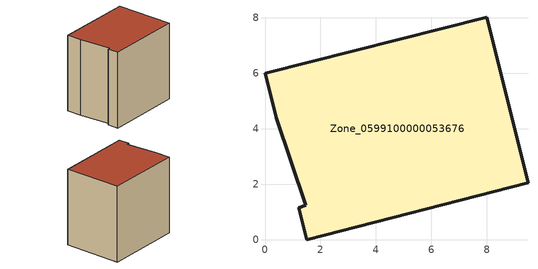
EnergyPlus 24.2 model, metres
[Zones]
Zone_0599100000053676
 floor ground (C_G): 0,6.01 8,8.03 9.48,2.06 1.5,0 1.21,1.16 1.47,1.24 0.4,4.41 z0
 wall outside (C_F): 8,8.03 0,6.01 0.4,4.41 1.47,1.24 1.21,1.16 1.5,0 9.48,2.06 8,8.03 z0:8.17
 roof outside (C_R): 1.47,1.24 1.21,1.16 1.5,0 9.48,2.06 8,8.03 0,6.01 0.4,4.41 z8.17
[BUILDING]
Pand.0599100000053676: North Axis=0; Terrain=City; Loads Convergence Tolerance Value=0.04; Temperature Convergence Tolerance Value=0.4; Solar Distribution=FullExterior; Maximum Number of Warmup Days=25; Minimum Number of Warmup Days=1
[Site:Location]
Rotterdam.The.Hague.AP_ZH_NLD Design_Conditions: Latitude=51.96; Longitude=4.45; Time Zone=1; Elevation=-4.5
[SITE:GROUNDTEMPERATURE:BUILDINGSURFACE]
18, 18, 18, 18, 18, 18, 18, 18, 18, 18, 18, 18
[MATERIAL] Thermal Absorptance=0.9; Solar Absorptance=0.7; Visible Absorptance=0.7
Name | Roughness | Thickness | Conductivity | Density | Specific Heat
G.TI.1946-1964 | MediumSmooth | 0.15 | 1 | 540 | 1210
F.TI.1946-1964 | Rough | 0.3 | 0.857143 | 1920 | 840
R.TI.1946-1964 | MediumRough | 0.2 | 0.277778 | 1500 | 1000
[CONSTRUCTION]
C_G: G.TI.1946-1964
C_F: F.TI.1946-1964
C_R: R.TI.1946-1964
[ZONE]
Zone_0599100000053676: Type=1; Multiplier=1; Ceiling Height=Autocalculate; Volume=Autocalculate; Floor Area=autocalculate; Part of Total Floor Area=Yes
[ZONEINFILTRATION:DESIGNFLOWRATE]
Infil_Zone_0599100000053676: Zone or ZoneList or Space or SpaceList=Zone_0599100000053676; Schedule=AlwaysOn; Design Flow Rate Calculation Method=Flow/Area; Flow Rate per Floor Area=0.003; Constant Term Coefficient=1; Temperature Term Coefficient=0; Velocity Term Coefficient=0; Velocity Squared Term Coefficient=0
[HVACTEMPLATE:ZONE:IDEALLOADSAIRSYSTEM]
Zone_0599100000053676: Maximum Heating Supply Air Temperature=50; Minimum Cooling Supply Air Temperature=13; Maximum Heating Supply Air Humidity Ratio=0.0156; Minimum Cooling Supply Air Humidity Ratio=0.0077; Heating Limit=NoLimit; Cooling Limit=NoLimit; Dehumidification Control Type=ConstantSensibleHeatRatio; Cooling Sensible Heat Ratio=0.7; Dehumidification Setpoint=60; Humidification Control Type=None; Humidification Setpoint=30; Outdoor Air Method=None; Outdoor Air Flow Rate per Person=0.00944; Outdoor Air Flow Rate per Zone Floor Area=0; Outdoor Air Flow Rate per Zone=0; Demand Controlled Ventilation Type=None; Outdoor Air Economizer Type=NoEconomizer; Heat Recovery Type=None; Sensible Heat Recovery Effectiveness=0.7; Latent Heat Recovery Effectiveness=0.65
[ZONECONTROL:THERMOSTAT]
ThermostatControl_Zone_0599100000053676: Zone or ZoneList=Zone_0599100000053676; Control Type Schedule=DualSetpointControlType; Control 1=Thermostat_Zone_0599100000053676; Temperature Difference Between Cutout And Setpoint=0
[THERMOSTATSETPOINT:DUALSETPOINT]
Thermostat_Zone_0599100000053676: Heating Setpoint Temperature Schedule=HeatingSetpoint_Zone_0599100000053676; Cooling Setpoint Temperature Schedule=CoolingSetpoint_Zone_0599100000053676
[SCHEDULE:COMPACT]
HeatingSetpoint_Zone_0599100000053676: Through: 12/31, For: AllDays, Until: 24:00, 21
CoolingSetpoint_Zone_0599100000053676: Through: 12/31, For: AllDays, Until: 24:00, 24
DualSetpointControlType: Through: 12/31, For: AllDays, Until: 24:00, 4
AlwaysOn: Through: 12/31, For: AllDays, Until: 24:00, 1
